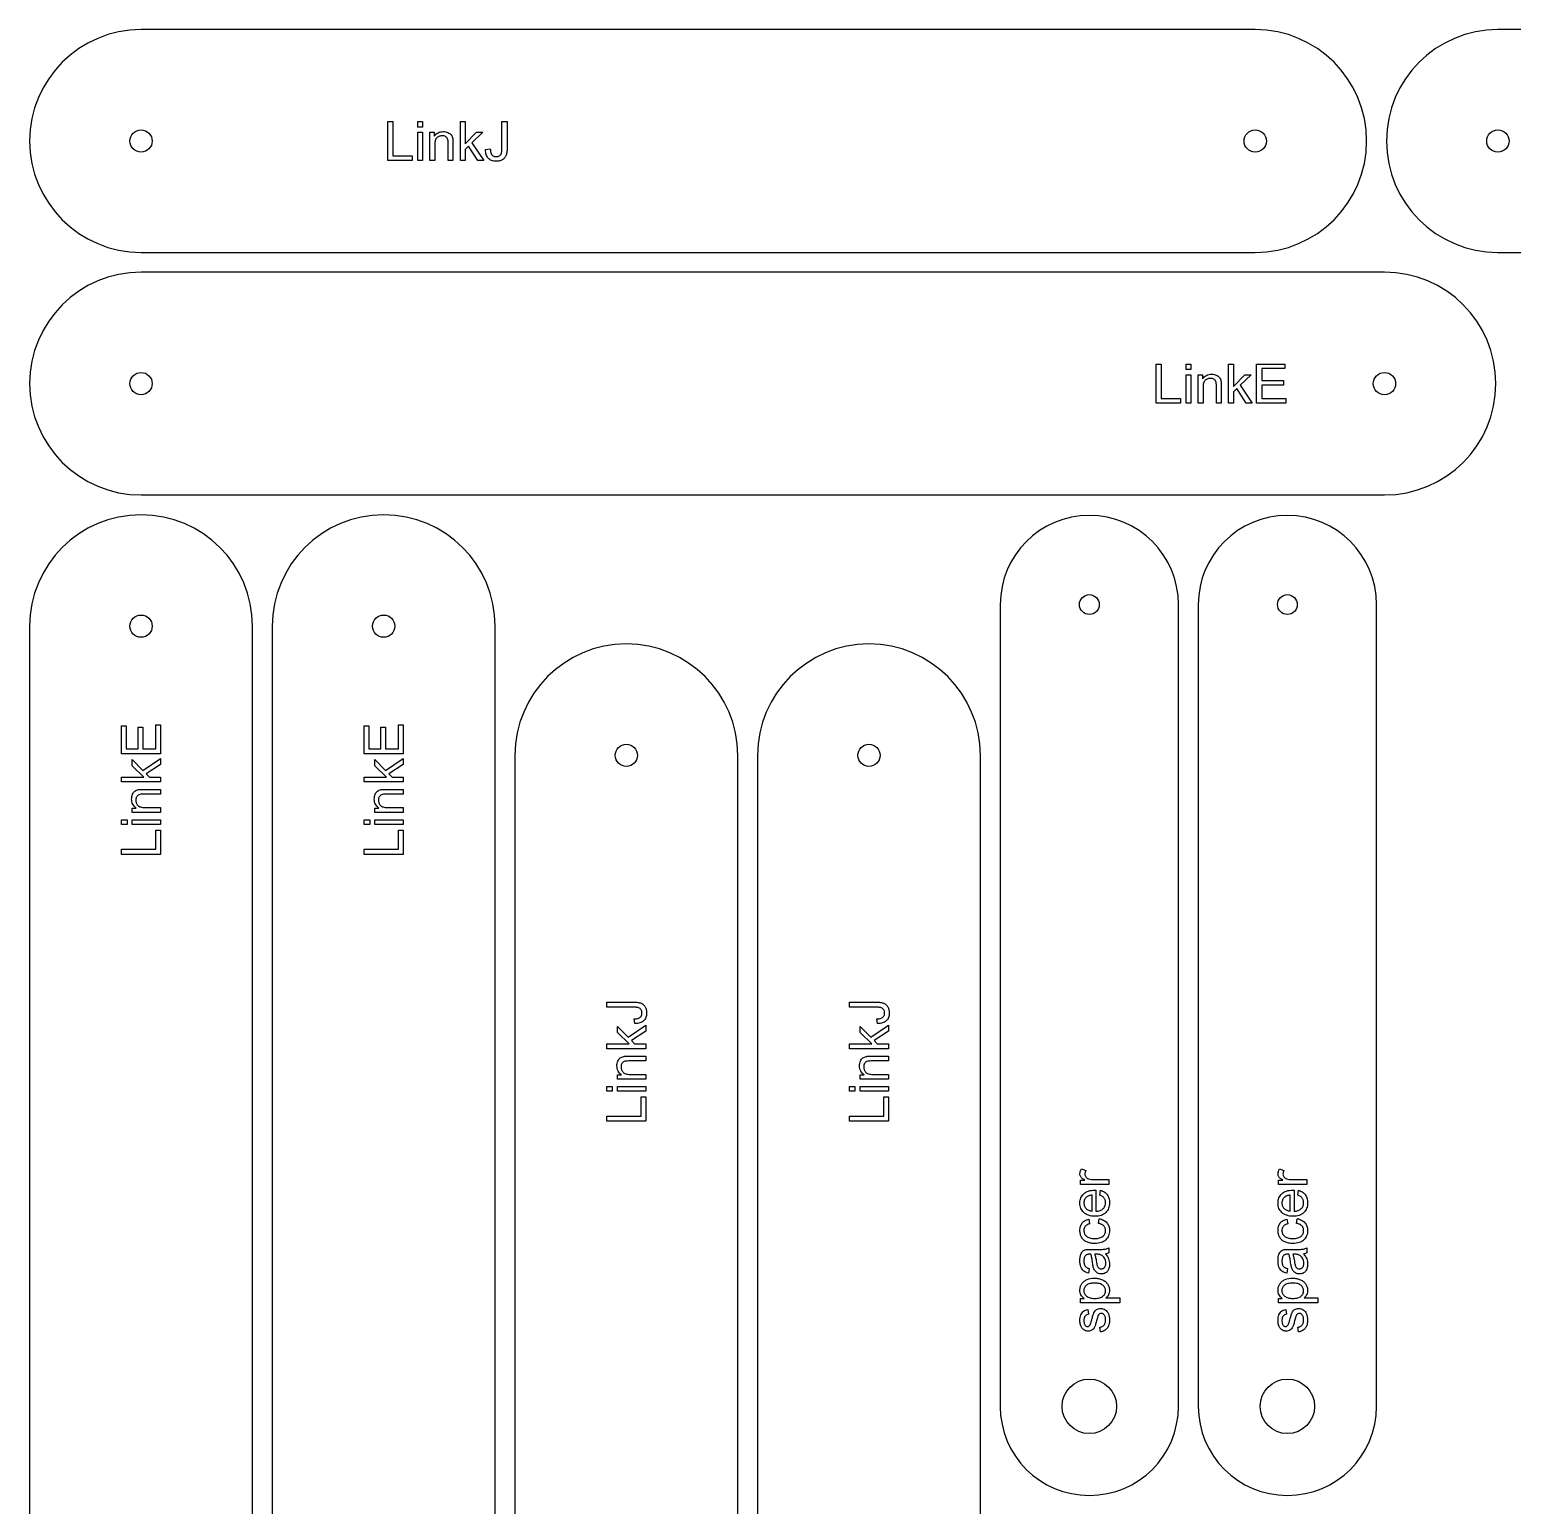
# Model space of a CAD drawing. Header units: millimetres. Extents: x 19 to 1167, y 19 to 1174.
# Drawn here: x 19 to 618, y 578 to 1174 of the extents above; entities that cross this region are included whole.
import ezdxf

# ---------------------------------------------------------------- set-up
doc = ezdxf.new("R2010")
doc.units = ezdxf.units.MM
doc.layers.add('cut', color=5, linetype='Continuous', true_color=0x0000ff)
doc.layers.add('line engraving', color=1, linetype='Continuous', true_color=0xff0000)

msp = doc.modelspace()

# ---------------------------------------------------------------- linework, layer by layer
at = {"layer": 'cut', "color": 5, "true_color": 0x0000ff}
for points in [[(64, 1084.08), (514, 1084.08, 1), (514, 1174.08), (64, 1174.08, 1)], [(612, 1084.08), (1062, 1084.08, 1), (1062, 1174.08), (612, 1174.08, 1)], [(566.2, 1076.08), (64, 1076.08, 1), (64, 986.08), (566.2, 986.08, 1)], [(19, 933.08), (19, 430.88, 1), (109, 430.88), (109, 933.08, 1)], [(117, 933.08), (117, 430.88, 1), (207, 430.88), (207, 933.08, 1)], [(411, 617.88, 1), (483, 617.88), (483, 941.84, 0.999274), (411, 941.84)], [(491, 617.88, 1), (563, 617.88), (563, 941.84, 0.999274), (491, 941.84)], [(215, 880.88), (215, 430.88, 1), (305, 430.88), (305, 880.88, 1)], [(313, 880.88), (313, 430.88, 1), (403, 430.88), (403, 880.88, 1)]]:
    msp.add_lwpolyline(points, format="xyb", close=True, dxfattribs=at)
for centre, radius in [((64, 1129.08), 4.5), ((514, 1129.08), 4.5), ((612, 1129.08), 4.5), ((64, 1031.08), 4.5), ((566.2, 1031.08), 4.5), ((447, 941.81), 4), ((527, 941.81), 4), ((64, 933.08), 4.5), ((162, 933.08), 4.5), ((260, 880.88), 4.5), ((358, 880.88), 4.5), ((447, 617.88), 11), ((527, 617.88), 11)]:
    msp.add_circle(centre, radius, dxfattribs=at)
at = {"layer": 'line engraving', "color": 1, "true_color": 0xff0000}
for points in [[(163.66, 1121.18), (163.66, 1136.97), (165.75, 1136.97), (165.75, 1123.04), (173.53, 1123.04), (173.53, 1121.18), (163.66, 1121.18)], [(175.78, 1134.74), (175.78, 1136.97), (177.72, 1136.97), (177.72, 1134.74), (175.78, 1134.74)], [(175.78, 1121.18), (175.78, 1132.62), (177.72, 1132.62), (177.72, 1121.18), (175.78, 1121.18)], [(180.67, 1121.18), (180.67, 1132.62), (182.42, 1132.62), (182.42, 1130.99), (182.75, 1131.44), (183.12, 1131.82), (183.52, 1132.14), (183.96, 1132.41), (184.43, 1132.61), (184.94, 1132.76), (185.48, 1132.85), (186.06, 1132.88), (186.57, 1132.86), (187.05, 1132.79), (187.52, 1132.67), (187.96, 1132.51), (188.37, 1132.31), (188.72, 1132.08), (189.02, 1131.82), (189.26, 1131.53), (189.46, 1131.22), (189.62, 1130.87), (189.76, 1130.5), (189.86, 1130.1), (189.89, 1129.95), (189.91, 1129.78), (189.93, 1129.58), (189.94, 1129.36), (189.95, 1129.11), (189.96, 1128.84), (189.97, 1128.54), (189.97, 1128.21), (189.97, 1121.18), (188.03, 1121.18), (188.03, 1128.14), (188.02, 1128.69), (187.97, 1129.17), (187.9, 1129.58), (187.8, 1129.91), (187.67, 1130.19), (187.49, 1130.44), (187.27, 1130.66), (187, 1130.85), (186.7, 1131), (186.37, 1131.11), (186.02, 1131.18), (185.65, 1131.2), (185.34, 1131.19), (185.05, 1131.15), (184.77, 1131.09), (184.49, 1131), (184.23, 1130.89), (183.98, 1130.76), (183.74, 1130.6), (183.51, 1130.41), (183.3, 1130.19), (183.12, 1129.93), (182.96, 1129.62), (182.84, 1129.27), (182.74, 1128.88), (182.67, 1128.44), (182.62, 1127.95), (182.61, 1127.43), (182.61, 1121.18), (180.67, 1121.18)], [(192.95, 1121.18), (192.95, 1136.97), (194.89, 1136.97), (194.89, 1127.97), (199.48, 1132.62), (202, 1132.62), (197.62, 1128.38), (202.44, 1121.18), (200.04, 1121.18), (196.26, 1127.03), (194.89, 1125.71), (194.89, 1121.18), (192.95, 1121.18)], [(203.16, 1125.66), (205.04, 1125.92), (205.07, 1125.48), (205.12, 1125.09), (205.18, 1124.72), (205.25, 1124.39), (205.35, 1124.1), (205.45, 1123.85), (205.58, 1123.63), (205.72, 1123.44), (205.88, 1123.28), (206.05, 1123.15), (206.24, 1123.03), (206.44, 1122.94), (206.66, 1122.87), (206.89, 1122.81), (207.13, 1122.78), (207.39, 1122.77), (207.77, 1122.79), (208.13, 1122.86), (208.45, 1122.98), (208.75, 1123.13), (209.01, 1123.33), (209.23, 1123.56), (209.41, 1123.82), (209.54, 1124.11), (209.59, 1124.28), (209.63, 1124.47), (209.67, 1124.68), (209.7, 1124.92), (209.72, 1125.18), (209.74, 1125.46), (209.75, 1125.76), (209.75, 1126.09), (209.75, 1136.97), (211.84, 1136.97), (211.84, 1126.21), (211.84, 1125.73), (211.81, 1125.27), (211.78, 1124.85), (211.72, 1124.45), (211.66, 1124.08), (211.57, 1123.74), (211.48, 1123.42), (211.36, 1123.14), (211.24, 1122.87), (211.09, 1122.63), (210.93, 1122.4), (210.74, 1122.18), (210.55, 1121.98), (210.33, 1121.8), (210.1, 1121.63), (209.85, 1121.48), (209.58, 1121.35), (209.3, 1121.23), (209.01, 1121.13), (208.72, 1121.05), (208.4, 1120.99), (208.08, 1120.94), (207.75, 1120.92), (207.4, 1120.91), (206.9, 1120.93), (206.43, 1120.98), (205.98, 1121.08), (205.57, 1121.21), (205.19, 1121.38), (204.83, 1121.58), (204.51, 1121.82), (204.22, 1122.1), (203.96, 1122.42), (203.74, 1122.78), (203.55, 1123.17), (203.4, 1123.59), (203.29, 1124.05), (203.21, 1124.55), (203.17, 1125.09), (203.16, 1125.66)], [(473.96, 1023.18), (473.96, 1038.97), (476.05, 1038.97), (476.05, 1025.04), (483.83, 1025.04), (483.83, 1023.18), (473.96, 1023.18)], [(486.08, 1036.74), (486.08, 1038.97), (488.02, 1038.97), (488.02, 1036.74), (486.08, 1036.74)], [(503.26, 1023.18), (503.26, 1038.97), (505.2, 1038.97), (505.2, 1029.97), (509.79, 1034.62), (512.3, 1034.62), (507.93, 1030.38), (512.74, 1023.18), (510.35, 1023.18), (506.57, 1029.03), (505.2, 1027.71), (505.2, 1023.18), (503.26, 1023.18)], [(514.57, 1023.18), (514.57, 1038.97), (526, 1038.97), (526, 1037.11), (516.67, 1037.11), (516.67, 1032.27), (525.4, 1032.27), (525.4, 1030.42), (516.67, 1030.42), (516.67, 1025.04), (526.36, 1025.04), (526.36, 1023.18), (514.57, 1023.18)], [(486.08, 1023.18), (486.08, 1034.62), (488.02, 1034.62), (488.02, 1023.18), (486.08, 1023.18)], [(490.98, 1023.18), (490.98, 1034.62), (492.72, 1034.62), (492.72, 1032.99), (493.05, 1033.44), (493.42, 1033.82), (493.83, 1034.14), (494.26, 1034.41), (494.74, 1034.61), (495.24, 1034.76), (495.79, 1034.85), (496.36, 1034.88), (496.87, 1034.86), (497.36, 1034.79), (497.82, 1034.67), (498.27, 1034.51), (498.67, 1034.31), (499.02, 1034.08), (499.32, 1033.82), (499.56, 1033.53), (499.76, 1033.22), (499.93, 1032.87), (500.07, 1032.5), (500.17, 1032.1), (500.19, 1031.95), (500.22, 1031.78), (500.23, 1031.58), (500.25, 1031.36), (500.26, 1031.11), (500.27, 1030.84), (500.27, 1030.54), (500.28, 1030.21), (500.28, 1023.18), (498.34, 1023.18), (498.34, 1030.14), (498.32, 1030.69), (498.28, 1031.17), (498.21, 1031.58), (498.11, 1031.91), (497.97, 1032.19), (497.8, 1032.44), (497.57, 1032.66), (497.31, 1032.85), (497.01, 1033), (496.68, 1033.11), (496.33, 1033.18), (495.95, 1033.2), (495.65, 1033.19), (495.36, 1033.15), (495.07, 1033.09), (494.8, 1033), (494.54, 1032.89), (494.29, 1032.76), (494.05, 1032.6), (493.82, 1032.41), (493.6, 1032.19), (493.42, 1031.93), (493.27, 1031.62), (493.14, 1031.27), (493.04, 1030.88), (492.97, 1030.44), (492.93, 1029.95), (492.92, 1029.43), (492.92, 1023.18), (490.98, 1023.18)], [(71.9, 881.45), (56.1, 881.45), (56.1, 892.87), (57.97, 892.87), (57.97, 883.54), (62.8, 883.54), (62.8, 892.28), (64.66, 892.28), (64.66, 883.54), (70.03, 883.54), (70.03, 893.24), (71.9, 893.24), (71.9, 881.45)], [(169.9, 881.45), (154.1, 881.45), (154.1, 892.87), (155.97, 892.87), (155.97, 883.54), (160.8, 883.54), (160.8, 892.28), (162.66, 892.28), (162.66, 883.54), (168.03, 883.54), (168.03, 893.24), (169.9, 893.24), (169.9, 881.45)], [(71.9, 870.14), (56.1, 870.14), (56.1, 872.08), (65.11, 872.08), (60.45, 876.67), (60.45, 879.18), (64.7, 874.8), (71.9, 879.62), (71.9, 877.23), (66.05, 873.44), (67.36, 872.08), (71.9, 872.08), (71.9, 870.14)], [(169.9, 870.14), (154.1, 870.14), (154.1, 872.08), (163.11, 872.08), (158.45, 876.67), (158.45, 879.18), (162.7, 874.8), (169.9, 879.62), (169.9, 877.23), (164.05, 873.44), (165.36, 872.08), (169.9, 872.08), (169.9, 870.14)], [(71.9, 857.85), (60.45, 857.85), (60.45, 859.6), (62.08, 859.6), (61.64, 859.93), (61.26, 860.3), (60.93, 860.7), (60.67, 861.14), (60.46, 861.61), (60.31, 862.12), (60.23, 862.66), (60.2, 863.24), (60.22, 863.75), (60.29, 864.23), (60.41, 864.7), (60.57, 865.14), (60.77, 865.55), (61, 865.9), (61.26, 866.2), (61.54, 866.44), (61.86, 866.64), (62.2, 866.81), (62.58, 866.94), (62.98, 867.04), (63.12, 867.07), (63.3, 867.09), (63.49, 867.11), (63.72, 867.12), (63.97, 867.14), (64.24, 867.14), (64.54, 867.15), (64.86, 867.15), (71.9, 867.15), (71.9, 865.21), (64.94, 865.21), (64.38, 865.2), (63.9, 865.16), (63.5, 865.08), (63.16, 864.99), (62.89, 864.85), (62.64, 864.67), (62.42, 864.45), (62.23, 864.18), (62.07, 863.88), (61.96, 863.56), (61.9, 863.21), (61.88, 862.83), (61.89, 862.53), (61.93, 862.23), (61.99, 861.95), (62.07, 861.68), (62.18, 861.41), (62.32, 861.16), (62.48, 860.92), (62.66, 860.69), (62.88, 860.48), (63.15, 860.3), (63.45, 860.14), (63.8, 860.02), (64.2, 859.92), (64.64, 859.85), (65.12, 859.81), (65.65, 859.79), (71.9, 859.79), (71.9, 857.85)], [(169.9, 857.85), (158.45, 857.85), (158.45, 859.6), (160.08, 859.6), (159.64, 859.93), (159.26, 860.3), (158.93, 860.7), (158.67, 861.14), (158.46, 861.61), (158.31, 862.12), (158.23, 862.66), (158.2, 863.24), (158.22, 863.75), (158.29, 864.23), (158.41, 864.7), (158.57, 865.14), (158.77, 865.55), (159, 865.9), (159.26, 866.2), (159.54, 866.44), (159.86, 866.64), (160.2, 866.81), (160.58, 866.94), (160.98, 867.04), (161.12, 867.07), (161.3, 867.09), (161.49, 867.11), (161.72, 867.12), (161.97, 867.14), (162.24, 867.14), (162.54, 867.15), (162.86, 867.15), (169.9, 867.15), (169.9, 865.21), (162.94, 865.21), (162.38, 865.2), (161.9, 865.16), (161.5, 865.08), (161.16, 864.99), (160.89, 864.85), (160.64, 864.67), (160.42, 864.45), (160.23, 864.18), (160.07, 863.88), (159.96, 863.56), (159.9, 863.21), (159.88, 862.83), (159.89, 862.53), (159.93, 862.23), (159.99, 861.95), (160.07, 861.68), (160.18, 861.41), (160.32, 861.16), (160.48, 860.92), (160.66, 860.69), (160.88, 860.48), (161.15, 860.3), (161.45, 860.14), (161.8, 860.02), (162.2, 859.92), (162.64, 859.85), (163.12, 859.81), (163.65, 859.79), (169.9, 859.79), (169.9, 857.85)], [(58.33, 852.96), (56.1, 852.96), (56.1, 854.9), (58.33, 854.9), (58.33, 852.96)], [(71.9, 840.84), (56.1, 840.84), (56.1, 842.93), (70.03, 842.93), (70.03, 850.71), (71.9, 850.71), (71.9, 840.84)], [(71.9, 852.96), (60.45, 852.96), (60.45, 854.9), (71.9, 854.9), (71.9, 852.96)], [(156.33, 852.96), (154.1, 852.96), (154.1, 854.9), (156.33, 854.9), (156.33, 852.96)], [(169.9, 840.84), (154.1, 840.84), (154.1, 842.93), (168.03, 842.93), (168.03, 850.71), (169.9, 850.71), (169.9, 840.84)], [(169.9, 852.96), (158.45, 852.96), (158.45, 854.9), (169.9, 854.9), (169.9, 852.96)], [(263.42, 772.53), (263.16, 774.42), (263.59, 774.45), (263.99, 774.49), (264.35, 774.55), (264.68, 774.63), (264.97, 774.72), (265.23, 774.83), (265.45, 774.96), (265.64, 775.1), (265.79, 775.26), (265.93, 775.43), (266.04, 775.62), (266.14, 775.82), (266.21, 776.03), (266.26, 776.27), (266.29, 776.51), (266.3, 776.77), (266.28, 777.15), (266.21, 777.5), (266.1, 777.83), (265.94, 778.13), (265.75, 778.39), (265.52, 778.61), (265.26, 778.78), (264.96, 778.91), (264.8, 778.96), (264.61, 779.01), (264.39, 779.05), (264.16, 779.08), (263.9, 779.1), (263.62, 779.12), (263.31, 779.13), (262.98, 779.13), (252.1, 779.13), (252.1, 781.22), (262.87, 781.22), (263.35, 781.21), (263.8, 781.19), (264.23, 781.15), (264.63, 781.1), (265, 781.03), (265.34, 780.95), (265.65, 780.85), (265.94, 780.74), (266.2, 780.61), (266.45, 780.47), (266.68, 780.3), (266.9, 780.12), (267.1, 779.92), (267.28, 779.71), (267.45, 779.47), (267.6, 779.22), (267.73, 778.96), (267.85, 778.68), (267.94, 778.39), (268.03, 778.09), (268.09, 777.78), (268.13, 777.46), (268.16, 777.13), (268.17, 776.78), (268.15, 776.28), (268.09, 775.8), (268, 775.36), (267.87, 774.94), (267.7, 774.56), (267.5, 774.21), (267.25, 773.89), (266.97, 773.6), (266.65, 773.34), (266.3, 773.12), (265.91, 772.93), (265.48, 772.78), (265.02, 772.66), (264.52, 772.59), (263.99, 772.54), (263.42, 772.53)], [(361.42, 772.53), (361.16, 774.42), (361.59, 774.45), (361.99, 774.49), (362.35, 774.55), (362.68, 774.63), (362.97, 774.72), (363.23, 774.83), (363.45, 774.96), (363.64, 775.1), (363.79, 775.26), (363.93, 775.43), (364.04, 775.62), (364.14, 775.82), (364.21, 776.03), (364.26, 776.27), (364.29, 776.51), (364.3, 776.77), (364.28, 777.15), (364.21, 777.5), (364.1, 777.83), (363.94, 778.13), (363.75, 778.39), (363.52, 778.61), (363.26, 778.78), (362.96, 778.91), (362.8, 778.96), (362.61, 779.01), (362.39, 779.05), (362.16, 779.08), (361.9, 779.1), (361.62, 779.12), (361.31, 779.13), (360.98, 779.13), (350.1, 779.13), (350.1, 781.22), (360.87, 781.22), (361.35, 781.21), (361.8, 781.19), (362.23, 781.15), (362.63, 781.1), (363, 781.03), (363.34, 780.95), (363.65, 780.85), (363.94, 780.74), (364.2, 780.61), (364.45, 780.47), (364.68, 780.3), (364.9, 780.12), (365.1, 779.92), (365.28, 779.71), (365.45, 779.47), (365.6, 779.22), (365.73, 778.96), (365.85, 778.68), (365.94, 778.39), (366.03, 778.09), (366.09, 777.78), (366.13, 777.46), (366.16, 777.13), (366.17, 776.78), (366.15, 776.28), (366.09, 775.8), (366, 775.36), (365.87, 774.94), (365.7, 774.56), (365.5, 774.21), (365.25, 773.89), (364.97, 773.6), (364.65, 773.34), (364.3, 773.12), (363.91, 772.93), (363.48, 772.78), (363.02, 772.66), (362.52, 772.59), (361.99, 772.54), (361.42, 772.53)], [(267.9, 762.33), (252.1, 762.33), (252.1, 764.27), (261.11, 764.27), (256.45, 768.86), (256.45, 771.37), (260.7, 767), (267.9, 771.81), (267.9, 769.42), (262.05, 765.64), (263.36, 764.27), (267.9, 764.27), (267.9, 762.33)], [(365.9, 762.33), (350.1, 762.33), (350.1, 764.27), (359.11, 764.27), (354.45, 768.86), (354.45, 771.37), (358.7, 767), (365.9, 771.81), (365.9, 769.42), (360.05, 765.64), (361.36, 764.27), (365.9, 764.27), (365.9, 762.33)], [(267.9, 750.05), (256.45, 750.05), (256.45, 751.79), (258.08, 751.79), (257.64, 752.12), (257.26, 752.49), (256.93, 752.9), (256.67, 753.33), (256.46, 753.81), (256.31, 754.31), (256.23, 754.86), (256.2, 755.43), (256.22, 755.94), (256.29, 756.43), (256.41, 756.89), (256.57, 757.34), (256.77, 757.74), (257, 758.09), (257.26, 758.39), (257.54, 758.63), (257.86, 758.83), (258.2, 759), (258.58, 759.14), (258.98, 759.24), (259.12, 759.26), (259.3, 759.29), (259.49, 759.3), (259.72, 759.32), (259.97, 759.33), (260.24, 759.34), (260.54, 759.34), (260.86, 759.35), (267.9, 759.35), (267.9, 757.41), (260.94, 757.41), (260.38, 757.39), (259.9, 757.35), (259.5, 757.28), (259.16, 757.18), (258.89, 757.04), (258.64, 756.87), (258.42, 756.64), (258.23, 756.38), (258.07, 756.08), (257.96, 755.75), (257.9, 755.4), (257.88, 755.02), (257.89, 754.72), (257.93, 754.43), (257.99, 754.14), (258.07, 753.87), (258.18, 753.61), (258.32, 753.36), (258.48, 753.12), (258.66, 752.89), (258.88, 752.68), (259.15, 752.49), (259.45, 752.34), (259.8, 752.21), (260.2, 752.11), (260.64, 752.04), (261.12, 752), (261.65, 751.99), (267.9, 751.99), (267.9, 750.05)], [(365.9, 750.05), (354.45, 750.05), (354.45, 751.79), (356.08, 751.79), (355.64, 752.12), (355.26, 752.49), (354.93, 752.9), (354.67, 753.33), (354.46, 753.81), (354.31, 754.31), (354.23, 754.86), (354.2, 755.43), (354.22, 755.94), (354.29, 756.43), (354.41, 756.89), (354.57, 757.34), (354.77, 757.74), (355, 758.09), (355.26, 758.39), (355.54, 758.63), (355.86, 758.83), (356.2, 759), (356.58, 759.14), (356.98, 759.24), (357.12, 759.26), (357.3, 759.29), (357.49, 759.3), (357.72, 759.32), (357.97, 759.33), (358.24, 759.34), (358.54, 759.34), (358.86, 759.35), (365.9, 759.35), (365.9, 757.41), (358.94, 757.41), (358.38, 757.39), (357.9, 757.35), (357.5, 757.28), (357.16, 757.18), (356.89, 757.04), (356.64, 756.87), (356.42, 756.64), (356.23, 756.38), (356.07, 756.08), (355.96, 755.75), (355.9, 755.4), (355.88, 755.02), (355.89, 754.72), (355.93, 754.43), (355.99, 754.14), (356.07, 753.87), (356.18, 753.61), (356.32, 753.36), (356.48, 753.12), (356.66, 752.89), (356.88, 752.68), (357.15, 752.49), (357.45, 752.34), (357.8, 752.21), (358.2, 752.11), (358.64, 752.04), (359.12, 752), (359.65, 751.99), (365.9, 751.99), (365.9, 750.05)], [(254.33, 745.15), (252.1, 745.15), (252.1, 747.09), (254.33, 747.09), (254.33, 745.15)], [(267.9, 733.03), (252.1, 733.03), (252.1, 735.12), (266.03, 735.12), (266.03, 742.9), (267.9, 742.9), (267.9, 733.03)], [(267.9, 745.15), (256.45, 745.15), (256.45, 747.09), (267.9, 747.09), (267.9, 745.15)], [(352.33, 745.15), (350.1, 745.15), (350.1, 747.09), (352.33, 747.09), (352.33, 745.15)], [(365.9, 733.03), (350.1, 733.03), (350.1, 735.12), (364.03, 735.12), (364.03, 742.9), (365.9, 742.9), (365.9, 733.03)], [(365.9, 745.15), (354.45, 745.15), (354.45, 747.09), (365.9, 747.09), (365.9, 745.15)], [(454.9, 707.57), (443.45, 707.57), (443.45, 709.32), (445.19, 709.32), (444.9, 709.48), (444.63, 709.65), (444.39, 709.81), (444.18, 709.96), (443.99, 710.11), (443.83, 710.26), (443.69, 710.41), (443.58, 710.55), (443.41, 710.84), (443.29, 711.15), (443.22, 711.46), (443.2, 711.8), (443.24, 712.29), (443.35, 712.79), (443.55, 713.29), (443.82, 713.79), (445.62, 713.12), (445.44, 712.77), (445.31, 712.41), (445.23, 712.06), (445.2, 711.7), (445.22, 711.39), (445.3, 711.1), (445.42, 710.82), (445.58, 710.56), (445.79, 710.32), (446.04, 710.12), (446.32, 709.96), (446.64, 709.84), (447.17, 709.69), (447.73, 709.59), (448.31, 709.53), (448.91, 709.51), (454.9, 709.51), (454.9, 707.57)], [(534.9, 707.57), (523.45, 707.57), (523.45, 709.32), (525.19, 709.32), (524.9, 709.48), (524.63, 709.65), (524.39, 709.81), (524.18, 709.96), (523.99, 710.11), (523.83, 710.26), (523.69, 710.41), (523.58, 710.55), (523.41, 710.84), (523.29, 711.15), (523.22, 711.46), (523.2, 711.8), (523.24, 712.29), (523.35, 712.79), (523.55, 713.29), (523.82, 713.79), (525.62, 713.12), (525.44, 712.77), (525.31, 712.41), (525.23, 712.06), (525.2, 711.7), (525.22, 711.39), (525.3, 711.1), (525.42, 710.82), (525.58, 710.56), (525.79, 710.32), (526.04, 710.12), (526.32, 709.96), (526.64, 709.84), (527.17, 709.69), (527.73, 709.59), (528.31, 709.53), (528.91, 709.51), (534.9, 709.51), (534.9, 707.57)], [(451.21, 703.15), (451.46, 705.16), (451.89, 705.03), (452.29, 704.87), (452.67, 704.69), (453.02, 704.48), (453.35, 704.25), (453.65, 703.99), (453.93, 703.71), (454.19, 703.4), (454.41, 703.07), (454.61, 702.72), (454.78, 702.34), (454.91, 701.94), (455.02, 701.52), (455.1, 701.08), (455.14, 700.61), (455.16, 700.13), (455.13, 699.52), (455.06, 698.94), (454.94, 698.39), (454.77, 697.88), (454.55, 697.39), (454.29, 696.95), (453.97, 696.53), (453.61, 696.15), (453.2, 695.8), (452.76, 695.5), (452.28, 695.25), (451.75, 695.04), (451.19, 694.88), (450.59, 694.77), (449.95, 694.7), (449.27, 694.67), (448.57, 694.7), (447.91, 694.77), (447.29, 694.88), (446.71, 695.05), (446.17, 695.26), (445.67, 695.51), (445.21, 695.81), (444.79, 696.16), (444.42, 696.55), (444.09, 696.96), (443.82, 697.4), (443.59, 697.87), (443.42, 698.37), (443.3, 698.89), (443.22, 699.44), (443.2, 700.02), (443.22, 700.58), (443.29, 701.11), (443.42, 701.62), (443.59, 702.1), (443.81, 702.56), (444.08, 702.99), (444.39, 703.39), (444.76, 703.77), (445.17, 704.11), (445.62, 704.41), (446.11, 704.66), (446.64, 704.86), (447.21, 705.02), (447.82, 705.13), (448.47, 705.2), (449.16, 705.22), (449.25, 705.22), (449.37, 705.22), (449.51, 705.22), (449.67, 705.21), (449.67, 696.68), (450.13, 696.72), (450.56, 696.79), (450.96, 696.88), (451.34, 697), (451.68, 697.15), (452, 697.32), (452.3, 697.52), (452.56, 697.75), (452.8, 697.99), (453, 698.25), (453.17, 698.53), (453.31, 698.82), (453.42, 699.13), (453.5, 699.45), (453.55, 699.79), (453.56, 700.14), (453.55, 700.4), (453.53, 700.65), (453.48, 700.89), (453.42, 701.13), (453.34, 701.35), (453.25, 701.56), (453.13, 701.77), (453, 701.96), (452.85, 702.14), (452.68, 702.32), (452.49, 702.48), (452.27, 702.63), (452.04, 702.78), (451.79, 702.91), (451.51, 703.04), (451.21, 703.15)], [(448.08, 696.79), (448.08, 703.18), (447.73, 703.14), (447.4, 703.08), (447.1, 703.01), (446.81, 702.93), (446.55, 702.83), (446.32, 702.72), (446.1, 702.59), (445.91, 702.44), (445.65, 702.2), (445.42, 701.95), (445.23, 701.67), (445.07, 701.38), (444.95, 701.07), (444.86, 700.74), (444.81, 700.4), (444.79, 700.04), (444.8, 699.71), (444.85, 699.4), (444.92, 699.1), (445.01, 698.81), (445.14, 698.54), (445.29, 698.28), (445.48, 698.03), (445.69, 697.79), (445.92, 697.58), (446.17, 697.39), (446.44, 697.23), (446.73, 697.09), (447.04, 696.97), (447.37, 696.89), (447.71, 696.82), (448.08, 696.79)], [(531.21, 703.15), (531.46, 705.16), (531.89, 705.03), (532.29, 704.87), (532.67, 704.69), (533.02, 704.48), (533.35, 704.25), (533.65, 703.99), (533.93, 703.71), (534.19, 703.4), (534.41, 703.07), (534.61, 702.72), (534.78, 702.34), (534.91, 701.94), (535.02, 701.52), (535.1, 701.08), (535.14, 700.61), (535.16, 700.13), (535.13, 699.52), (535.06, 698.94), (534.94, 698.39), (534.77, 697.88), (534.55, 697.39), (534.29, 696.95), (533.97, 696.53), (533.61, 696.15), (533.2, 695.8), (532.76, 695.5), (532.28, 695.25), (531.75, 695.04), (531.19, 694.88), (530.59, 694.77), (529.95, 694.7), (529.27, 694.67), (528.57, 694.7), (527.91, 694.77), (527.29, 694.88), (526.71, 695.05), (526.17, 695.26), (525.67, 695.51), (525.21, 695.81), (524.79, 696.16), (524.42, 696.55), (524.09, 696.96), (523.82, 697.4), (523.59, 697.87), (523.42, 698.37), (523.3, 698.89), (523.22, 699.44), (523.2, 700.02), (523.22, 700.58), (523.29, 701.11), (523.42, 701.62), (523.59, 702.1), (523.81, 702.56), (524.08, 702.99), (524.39, 703.39), (524.76, 703.77), (525.17, 704.11), (525.62, 704.41), (526.11, 704.66), (526.64, 704.86), (527.21, 705.02), (527.82, 705.13), (528.47, 705.2), (529.16, 705.22), (529.25, 705.22), (529.37, 705.22), (529.51, 705.22), (529.67, 705.21), (529.67, 696.68), (530.13, 696.72), (530.56, 696.79), (530.96, 696.88), (531.34, 697), (531.68, 697.15), (532, 697.32), (532.3, 697.52), (532.56, 697.75), (532.8, 697.99), (533, 698.25), (533.17, 698.53), (533.31, 698.82), (533.42, 699.13), (533.5, 699.45), (533.55, 699.79), (533.56, 700.14), (533.55, 700.4), (533.53, 700.65), (533.48, 700.89), (533.42, 701.13), (533.34, 701.35), (533.25, 701.56), (533.13, 701.77), (533, 701.96), (532.85, 702.14), (532.68, 702.32), (532.49, 702.48), (532.27, 702.63), (532.04, 702.78), (531.79, 702.91), (531.51, 703.04), (531.21, 703.15)], [(528.08, 696.79), (528.08, 703.18), (527.73, 703.14), (527.4, 703.08), (527.1, 703.01), (526.81, 702.93), (526.55, 702.83), (526.32, 702.72), (526.1, 702.59), (525.91, 702.44), (525.65, 702.2), (525.42, 701.95), (525.23, 701.67), (525.07, 701.38), (524.95, 701.07), (524.86, 700.74), (524.81, 700.4), (524.79, 700.04), (524.8, 699.71), (524.85, 699.4), (524.92, 699.1), (525.01, 698.81), (525.14, 698.54), (525.29, 698.28), (525.48, 698.03), (525.69, 697.79), (525.92, 697.58), (526.17, 697.39), (526.44, 697.23), (526.73, 697.09), (527.04, 696.97), (527.37, 696.89), (527.71, 696.82), (528.08, 696.79)], [(450.71, 691.75), (450.95, 693.66), (451.43, 693.57), (451.89, 693.44), (452.31, 693.29), (452.71, 693.11), (453.08, 692.89), (453.43, 692.64), (453.75, 692.37), (454.04, 692.06), (454.3, 691.73), (454.53, 691.38), (454.72, 691.01), (454.88, 690.63), (455, 690.22), (455.09, 689.8), (455.14, 689.36), (455.16, 688.9), (455.13, 688.33), (455.06, 687.78), (454.94, 687.27), (454.77, 686.78), (454.56, 686.32), (454.29, 685.89), (453.98, 685.49), (453.62, 685.12), (453.22, 684.79), (452.77, 684.5), (452.28, 684.25), (451.75, 684.05), (451.18, 683.9), (450.57, 683.78), (449.92, 683.72), (449.22, 683.69), (448.76, 683.7), (448.32, 683.73), (447.89, 683.78), (447.48, 683.85), (447.08, 683.93), (446.7, 684.04), (446.33, 684.16), (445.98, 684.31), (445.64, 684.47), (445.32, 684.66), (445.03, 684.86), (444.76, 685.08), (444.51, 685.33), (444.28, 685.59), (444.08, 685.87), (443.89, 686.18), (443.73, 686.5), (443.59, 686.82), (443.47, 687.15), (443.37, 687.49), (443.29, 687.83), (443.24, 688.19), (443.21, 688.54), (443.2, 688.91), (443.21, 689.37), (443.26, 689.8), (443.33, 690.21), (443.43, 690.6), (443.56, 690.97), (443.73, 691.32), (443.92, 691.65), (444.14, 691.96), (444.39, 692.24), (444.66, 692.5), (444.96, 692.73), (445.28, 692.93), (445.63, 693.11), (446, 693.26), (446.4, 693.38), (446.82, 693.48), (447.11, 691.59), (446.83, 691.52), (446.57, 691.43), (446.32, 691.33), (446.1, 691.22), (445.89, 691.09), (445.7, 690.96), (445.53, 690.8), (445.37, 690.64), (445.24, 690.46), (445.12, 690.28), (445.02, 690.09), (444.94, 689.88), (444.87, 689.67), (444.83, 689.45), (444.8, 689.22), (444.79, 688.99), (444.81, 688.63), (444.86, 688.29), (444.94, 687.96), (445.05, 687.66), (445.2, 687.37), (445.38, 687.1), (445.6, 686.84), (445.84, 686.6), (446.12, 686.39), (446.44, 686.2), (446.8, 686.05), (447.2, 685.92), (447.63, 685.82), (448.11, 685.74), (448.62, 685.7), (449.17, 685.69), (449.72, 685.7), (450.24, 685.74), (450.72, 685.81), (451.16, 685.91), (451.56, 686.03), (451.92, 686.18), (452.24, 686.36), (452.52, 686.57), (452.76, 686.8), (452.97, 687.05), (453.15, 687.31), (453.3, 687.59), (453.42, 687.89), (453.5, 688.2), (453.55, 688.53), (453.56, 688.88), (453.55, 689.16), (453.52, 689.42), (453.46, 689.68), (453.39, 689.93), (453.29, 690.16), (453.17, 690.38), (453.03, 690.59), (452.86, 690.78), (452.67, 690.97), (452.46, 691.13), (452.23, 691.28), (451.97, 691.41), (451.69, 691.52), (451.39, 691.62), (451.06, 691.69), (450.71, 691.75)], [(530.71, 691.75), (530.95, 693.66), (531.43, 693.57), (531.89, 693.44), (532.31, 693.29), (532.71, 693.11), (533.08, 692.89), (533.43, 692.64), (533.75, 692.37), (534.04, 692.06), (534.3, 691.73), (534.53, 691.38), (534.72, 691.01), (534.88, 690.63), (535, 690.22), (535.09, 689.8), (535.14, 689.36), (535.16, 688.9), (535.13, 688.33), (535.06, 687.78), (534.94, 687.27), (534.77, 686.78), (534.56, 686.32), (534.29, 685.89), (533.98, 685.49), (533.62, 685.12), (533.22, 684.79), (532.77, 684.5), (532.28, 684.25), (531.75, 684.05), (531.18, 683.9), (530.57, 683.78), (529.92, 683.72), (529.22, 683.69), (528.76, 683.7), (528.32, 683.73), (527.89, 683.78), (527.48, 683.85), (527.08, 683.93), (526.7, 684.04), (526.33, 684.16), (525.98, 684.31), (525.64, 684.47), (525.32, 684.66), (525.03, 684.86), (524.76, 685.08), (524.51, 685.33), (524.28, 685.59), (524.08, 685.87), (523.89, 686.18), (523.73, 686.5), (523.59, 686.82), (523.47, 687.15), (523.37, 687.49), (523.29, 687.83), (523.24, 688.19), (523.21, 688.54), (523.2, 688.91), (523.21, 689.37), (523.26, 689.8), (523.33, 690.21), (523.43, 690.6), (523.56, 690.97), (523.73, 691.32), (523.92, 691.65), (524.14, 691.96), (524.39, 692.24), (524.66, 692.5), (524.96, 692.73), (525.28, 692.93), (525.63, 693.11), (526, 693.26), (526.4, 693.38), (526.82, 693.48), (527.11, 691.59), (526.83, 691.52), (526.57, 691.43), (526.32, 691.33), (526.1, 691.22), (525.89, 691.09), (525.7, 690.96), (525.53, 690.8), (525.37, 690.64), (525.24, 690.46), (525.12, 690.28), (525.02, 690.09), (524.94, 689.88), (524.87, 689.67), (524.83, 689.45), (524.8, 689.22), (524.79, 688.99), (524.81, 688.63), (524.86, 688.29), (524.94, 687.96), (525.05, 687.66), (525.2, 687.37), (525.38, 687.1), (525.6, 686.84), (525.84, 686.6), (526.12, 686.39), (526.44, 686.2), (526.8, 686.05), (527.2, 685.92), (527.63, 685.82), (528.11, 685.74), (528.62, 685.7), (529.17, 685.69), (529.72, 685.7), (530.24, 685.74), (530.72, 685.81), (531.16, 685.91), (531.56, 686.03), (531.92, 686.18), (532.24, 686.36), (532.52, 686.57), (532.76, 686.8), (532.97, 687.05), (533.15, 687.31), (533.3, 687.59), (533.42, 687.89), (533.5, 688.2), (533.55, 688.53), (533.56, 688.88), (533.55, 689.16), (533.52, 689.42), (533.46, 689.68), (533.39, 689.93), (533.29, 690.16), (533.17, 690.38), (533.03, 690.59), (532.86, 690.78), (532.67, 690.97), (532.46, 691.13), (532.23, 691.28), (531.97, 691.41), (531.69, 691.52), (531.39, 691.62), (531.06, 691.69), (530.71, 691.75)], [(453.49, 679.48), (453.91, 678.95), (454.27, 678.42), (454.56, 677.91), (454.78, 677.41), (454.94, 676.9), (455.06, 676.37), (455.13, 675.83), (455.16, 675.27), (455.14, 674.81), (455.1, 674.38), (455.03, 673.98), (454.93, 673.6), (454.8, 673.25), (454.64, 672.93), (454.45, 672.64), (454.24, 672.37), (454, 672.13), (453.74, 671.93), (453.47, 671.75), (453.19, 671.61), (452.88, 671.5), (452.57, 671.42), (452.23, 671.37), (451.88, 671.36), (451.47, 671.38), (451.08, 671.45), (450.7, 671.57), (450.35, 671.74), (450.02, 671.94), (449.72, 672.18), (449.46, 672.45), (449.23, 672.74), (449.03, 673.06), (448.86, 673.4), (448.72, 673.76), (448.59, 674.14), (448.52, 674.46), (448.45, 674.85), (448.37, 675.32), (448.3, 675.86), (448.23, 676.43), (448.16, 676.96), (448.08, 677.45), (448, 677.9), (447.91, 678.31), (447.82, 678.69), (447.73, 679.02), (447.64, 679.32), (447.45, 679.32), (447.31, 679.33), (447.2, 679.33), (447.13, 679.33), (446.84, 679.32), (446.58, 679.3), (446.34, 679.25), (446.12, 679.19), (445.92, 679.12), (445.75, 679.02), (445.59, 678.91), (445.46, 678.78), (445.31, 678.58), (445.17, 678.36), (445.06, 678.12), (444.97, 677.86), (444.89, 677.57), (444.84, 677.26), (444.81, 676.93), (444.8, 676.57), (444.81, 676.24), (444.83, 675.93), (444.87, 675.65), (444.92, 675.38), (444.99, 675.14), (445.07, 674.92), (445.17, 674.73), (445.28, 674.55), (445.41, 674.39), (445.57, 674.25), (445.74, 674.11), (445.95, 673.98), (446.17, 673.87), (446.42, 673.76), (446.69, 673.67), (446.98, 673.59), (446.72, 671.69), (446.14, 671.84), (445.62, 672.03), (445.16, 672.27), (444.75, 672.54), (444.4, 672.87), (444.09, 673.27), (443.82, 673.73), (443.6, 674.25), (443.42, 674.84), (443.3, 675.46), (443.22, 676.14), (443.2, 676.85), (443.2, 677.21), (443.22, 677.55), (443.24, 677.87), (443.28, 678.18), (443.33, 678.47), (443.39, 678.74), (443.46, 679), (443.54, 679.23), (443.72, 679.66), (443.93, 680.03), (444.16, 680.33), (444.41, 680.58), (444.69, 680.78), (445, 680.95), (445.35, 681.08), (445.73, 681.18), (445.86, 681.21), (446.03, 681.23), (446.21, 681.24), (446.42, 681.26), (446.66, 681.27), (446.92, 681.27), (447.21, 681.28), (447.52, 681.28), (450.1, 681.28), (450.75, 681.28), (451.33, 681.29), (451.85, 681.3), (452.31, 681.31), (452.71, 681.33), (453.04, 681.35), (453.31, 681.38), (453.52, 681.4), (453.88, 681.48), (454.23, 681.59), (454.57, 681.73), (454.9, 681.89), (454.9, 679.87), (454.58, 679.73), (454.24, 679.62), (453.88, 679.54), (453.49, 679.48)], [(449.16, 679.32), (449.26, 679.04), (449.36, 678.73), (449.46, 678.38), (449.55, 678), (449.64, 677.59), (449.73, 677.14), (449.81, 676.66), (449.89, 676.15), (449.93, 675.86), (449.98, 675.6), (450.02, 675.35), (450.07, 675.13), (450.12, 674.93), (450.17, 674.75), (450.22, 674.59), (450.28, 674.46), (450.4, 674.23), (450.54, 674.02), (450.71, 673.84), (450.91, 673.69), (451.12, 673.58), (451.34, 673.49), (451.58, 673.44), (451.83, 673.43), (452.02, 673.43), (452.2, 673.46), (452.37, 673.51), (452.54, 673.57), (452.7, 673.65), (452.85, 673.76), (452.99, 673.87), (453.12, 674.01), (453.24, 674.17), (453.35, 674.34), (453.44, 674.53), (453.51, 674.74), (453.56, 674.96), (453.61, 675.2), (453.63, 675.46), (453.64, 675.73), (453.61, 676.28), (453.52, 676.79), (453.36, 677.27), (453.15, 677.72), (452.88, 678.13), (452.57, 678.48), (452.21, 678.77), (451.81, 679.01), (451.63, 679.08), (451.44, 679.14), (451.23, 679.2), (450.99, 679.24), (450.74, 679.28), (450.47, 679.3), (450.18, 679.31), (449.87, 679.32), (449.16, 679.32)], [(533.49, 679.48), (533.91, 678.95), (534.27, 678.42), (534.56, 677.91), (534.78, 677.41), (534.94, 676.9), (535.06, 676.37), (535.13, 675.83), (535.16, 675.27), (535.14, 674.81), (535.1, 674.38), (535.03, 673.98), (534.93, 673.6), (534.8, 673.25), (534.64, 672.93), (534.45, 672.64), (534.24, 672.37), (534, 672.13), (533.74, 671.93), (533.47, 671.75), (533.19, 671.61), (532.88, 671.5), (532.57, 671.42), (532.23, 671.37), (531.88, 671.36), (531.47, 671.38), (531.08, 671.45), (530.7, 671.57), (530.35, 671.74), (530.02, 671.94), (529.72, 672.18), (529.46, 672.45), (529.23, 672.74), (529.03, 673.06), (528.86, 673.4), (528.72, 673.76), (528.59, 674.14), (528.52, 674.46), (528.45, 674.85), (528.37, 675.32), (528.3, 675.86), (528.23, 676.43), (528.16, 676.96), (528.08, 677.45), (528, 677.9), (527.91, 678.31), (527.82, 678.69), (527.73, 679.02), (527.64, 679.32), (527.45, 679.32), (527.31, 679.33), (527.2, 679.33), (527.13, 679.33), (526.84, 679.32), (526.58, 679.3), (526.34, 679.25), (526.12, 679.19), (525.92, 679.12), (525.75, 679.02), (525.59, 678.91), (525.46, 678.78), (525.31, 678.58), (525.17, 678.36), (525.06, 678.12), (524.97, 677.86), (524.89, 677.57), (524.84, 677.26), (524.81, 676.93), (524.8, 676.57), (524.81, 676.24), (524.83, 675.93), (524.87, 675.65), (524.92, 675.38), (524.99, 675.14), (525.07, 674.92), (525.17, 674.73), (525.28, 674.55), (525.41, 674.39), (525.57, 674.25), (525.74, 674.11), (525.95, 673.98), (526.17, 673.87), (526.42, 673.76), (526.69, 673.67), (526.98, 673.59), (526.72, 671.69), (526.14, 671.84), (525.62, 672.03), (525.16, 672.27), (524.75, 672.54), (524.4, 672.87), (524.09, 673.27), (523.82, 673.73), (523.6, 674.25), (523.42, 674.84), (523.3, 675.46), (523.22, 676.14), (523.2, 676.85), (523.2, 677.21), (523.22, 677.55), (523.24, 677.87), (523.28, 678.18), (523.33, 678.47), (523.39, 678.74), (523.46, 679), (523.54, 679.23), (523.72, 679.66), (523.93, 680.03), (524.16, 680.33), (524.41, 680.58), (524.69, 680.78), (525, 680.95), (525.35, 681.08), (525.73, 681.18), (525.86, 681.21), (526.03, 681.23), (526.21, 681.24), (526.42, 681.26), (526.66, 681.27), (526.92, 681.27), (527.21, 681.28), (527.52, 681.28), (530.1, 681.28), (530.75, 681.28), (531.33, 681.29), (531.85, 681.3), (532.31, 681.31), (532.71, 681.33), (533.04, 681.35), (533.31, 681.38), (533.52, 681.4), (533.88, 681.48), (534.23, 681.59), (534.57, 681.73), (534.9, 681.89), (534.9, 679.87), (534.58, 679.73), (534.24, 679.62), (533.88, 679.54), (533.49, 679.48)], [(529.16, 679.32), (529.26, 679.04), (529.36, 678.73), (529.46, 678.38), (529.55, 678), (529.64, 677.59), (529.73, 677.14), (529.81, 676.66), (529.89, 676.15), (529.93, 675.86), (529.98, 675.6), (530.02, 675.35), (530.07, 675.13), (530.12, 674.93), (530.17, 674.75), (530.22, 674.59), (530.28, 674.46), (530.4, 674.23), (530.54, 674.02), (530.71, 673.84), (530.91, 673.69), (531.12, 673.58), (531.34, 673.49), (531.58, 673.44), (531.83, 673.43), (532.02, 673.43), (532.2, 673.46), (532.37, 673.51), (532.54, 673.57), (532.7, 673.65), (532.85, 673.76), (532.99, 673.87), (533.12, 674.01), (533.24, 674.17), (533.35, 674.34), (533.44, 674.53), (533.51, 674.74), (533.56, 674.96), (533.61, 675.2), (533.63, 675.46), (533.64, 675.73), (533.61, 676.28), (533.52, 676.79), (533.36, 677.27), (533.15, 677.72), (532.88, 678.13), (532.57, 678.48), (532.21, 678.77), (531.81, 679.01), (531.63, 679.08), (531.44, 679.14), (531.23, 679.2), (530.99, 679.24), (530.74, 679.28), (530.47, 679.3), (530.18, 679.31), (529.87, 679.32), (529.16, 679.32)], [(459.28, 659.74), (443.45, 659.74), (443.45, 661.51), (444.94, 661.51), (444.53, 661.83), (444.18, 662.17), (443.88, 662.54), (443.63, 662.92), (443.44, 663.33), (443.31, 663.79), (443.22, 664.29), (443.2, 664.83), (443.21, 665.19), (443.24, 665.54), (443.3, 665.88), (443.38, 666.21), (443.49, 666.52), (443.62, 666.83), (443.77, 667.13), (443.95, 667.41), (444.15, 667.68), (444.37, 667.94), (444.6, 668.18), (444.86, 668.4), (445.14, 668.6), (445.43, 668.78), (445.74, 668.95), (446.08, 669.1), (446.78, 669.35), (447.52, 669.53), (448.29, 669.64), (449.09, 669.68), (449.52, 669.67), (449.95, 669.64), (450.36, 669.59), (450.76, 669.52), (451.15, 669.43), (451.53, 669.32), (451.9, 669.19), (452.25, 669.04), (452.59, 668.88), (452.92, 668.69), (453.22, 668.49), (453.49, 668.27), (453.75, 668.03), (453.99, 667.78), (454.21, 667.5), (454.41, 667.21), (454.58, 666.91), (454.74, 666.6), (454.86, 666.29), (454.97, 665.98), (455.05, 665.66), (455.11, 665.34), (455.15, 665.02), (455.16, 664.69), (455.13, 664.21), (455.05, 663.77), (454.93, 663.34), (454.75, 662.95), (454.53, 662.58), (454.28, 662.24), (454.01, 661.94), (453.71, 661.68), (459.28, 661.68), (459.28, 659.74)], [(449.24, 661.5), (449.78, 661.51), (450.27, 661.55), (450.74, 661.62), (451.16, 661.72), (451.55, 661.85), (451.91, 662), (452.22, 662.18), (452.51, 662.39), (452.75, 662.62), (452.97, 662.86), (453.15, 663.11), (453.3, 663.38), (453.41, 663.66), (453.5, 663.94), (453.55, 664.24), (453.56, 664.56), (453.55, 664.87), (453.49, 665.18), (453.41, 665.47), (453.29, 665.76), (453.14, 666.03), (452.95, 666.29), (452.72, 666.54), (452.47, 666.77), (452.18, 666.99), (451.85, 667.17), (451.48, 667.33), (451.07, 667.46), (450.63, 667.56), (450.15, 667.64), (449.63, 667.68), (449.08, 667.69), (448.55, 667.68), (448.05, 667.64), (447.59, 667.57), (447.17, 667.47), (446.77, 667.34), (446.42, 667.19), (446.09, 667), (445.8, 666.79), (445.55, 666.56), (445.33, 666.32), (445.14, 666.07), (444.99, 665.81), (444.87, 665.53), (444.78, 665.25), (444.73, 664.95), (444.72, 664.64), (444.73, 664.34), (444.79, 664.04), (444.88, 663.75), (445.01, 663.48), (445.17, 663.21), (445.37, 662.95), (445.6, 662.69), (445.87, 662.45), (446.18, 662.23), (446.52, 662.03), (446.89, 661.87), (447.29, 661.74), (447.73, 661.63), (448.2, 661.56), (448.71, 661.51), (449.24, 661.5)], [(539.28, 659.74), (523.45, 659.74), (523.45, 661.51), (524.94, 661.51), (524.53, 661.83), (524.18, 662.17), (523.88, 662.54), (523.63, 662.92), (523.44, 663.33), (523.31, 663.79), (523.22, 664.29), (523.2, 664.83), (523.21, 665.19), (523.24, 665.54), (523.3, 665.88), (523.38, 666.21), (523.49, 666.52), (523.62, 666.83), (523.77, 667.13), (523.95, 667.41), (524.15, 667.68), (524.37, 667.94), (524.6, 668.18), (524.86, 668.4), (525.14, 668.6), (525.43, 668.78), (525.74, 668.95), (526.08, 669.1), (526.78, 669.35), (527.52, 669.53), (528.29, 669.64), (529.09, 669.68), (529.52, 669.67), (529.95, 669.64), (530.36, 669.59), (530.76, 669.52), (531.15, 669.43), (531.53, 669.32), (531.9, 669.19), (532.25, 669.04), (532.59, 668.88), (532.92, 668.69), (533.22, 668.49), (533.49, 668.27), (533.75, 668.03), (533.99, 667.78), (534.21, 667.5), (534.41, 667.21), (534.58, 666.91), (534.74, 666.6), (534.86, 666.29), (534.97, 665.98), (535.05, 665.66), (535.11, 665.34), (535.15, 665.02), (535.16, 664.69), (535.13, 664.21), (535.05, 663.77), (534.93, 663.34), (534.75, 662.95), (534.53, 662.58), (534.28, 662.24), (534.01, 661.94), (533.71, 661.68), (539.28, 661.68), (539.28, 659.74)], [(529.24, 661.5), (529.78, 661.51), (530.27, 661.55), (530.74, 661.62), (531.16, 661.72), (531.55, 661.85), (531.91, 662), (532.22, 662.18), (532.51, 662.39), (532.75, 662.62), (532.97, 662.86), (533.15, 663.11), (533.3, 663.38), (533.41, 663.66), (533.5, 663.94), (533.55, 664.24), (533.56, 664.56), (533.55, 664.87), (533.49, 665.18), (533.41, 665.47), (533.29, 665.76), (533.14, 666.03), (532.95, 666.29), (532.72, 666.54), (532.47, 666.77), (532.18, 666.99), (531.85, 667.17), (531.48, 667.33), (531.07, 667.46), (530.63, 667.56), (530.15, 667.64), (529.63, 667.68), (529.08, 667.69), (528.55, 667.68), (528.05, 667.64), (527.59, 667.57), (527.17, 667.47), (526.77, 667.34), (526.42, 667.19), (526.09, 667), (525.8, 666.79), (525.55, 666.56), (525.33, 666.32), (525.14, 666.07), (524.99, 665.81), (524.87, 665.53), (524.78, 665.25), (524.73, 664.95), (524.72, 664.64), (524.73, 664.34), (524.79, 664.04), (524.88, 663.75), (525.01, 663.48), (525.17, 663.21), (525.37, 662.95), (525.6, 662.69), (525.87, 662.45), (526.18, 662.23), (526.52, 662.03), (526.89, 661.87), (527.29, 661.74), (527.73, 661.63), (528.2, 661.56), (528.71, 661.51), (529.24, 661.5)], [(451.48, 647.93), (451.18, 649.85), (451.46, 649.9), (451.72, 649.97), (451.97, 650.05), (452.2, 650.15), (452.41, 650.28), (452.61, 650.42), (452.79, 650.57), (452.95, 650.75), (453.09, 650.94), (453.22, 651.15), (453.32, 651.38), (453.41, 651.63), (453.48, 651.9), (453.52, 652.19), (453.55, 652.49), (453.56, 652.81), (453.55, 653.13), (453.53, 653.44), (453.49, 653.72), (453.43, 653.98), (453.35, 654.21), (453.26, 654.43), (453.15, 654.62), (453.02, 654.79), (452.88, 654.95), (452.73, 655.08), (452.58, 655.19), (452.43, 655.28), (452.26, 655.35), (452.1, 655.4), (451.92, 655.43), (451.74, 655.44), (451.43, 655.41), (451.15, 655.3), (450.91, 655.12), (450.71, 654.87), (450.64, 654.75), (450.57, 654.6), (450.49, 654.4), (450.41, 654.17), (450.33, 653.91), (450.24, 653.61), (450.15, 653.26), (450.05, 652.89), (449.92, 652.37), (449.79, 651.9), (449.67, 651.47), (449.55, 651.08), (449.43, 650.73), (449.32, 650.42), (449.22, 650.16), (449.12, 649.93), (448.9, 649.54), (448.65, 649.2), (448.36, 648.92), (448.03, 648.68), (447.67, 648.49), (447.3, 648.36), (446.9, 648.28), (446.49, 648.25), (446.12, 648.28), (445.76, 648.34), (445.41, 648.45), (445.08, 648.6), (444.76, 648.79), (444.48, 649.02), (444.22, 649.27), (443.99, 649.56), (443.83, 649.8), (443.69, 650.09), (443.55, 650.42), (443.43, 650.79), (443.33, 651.19), (443.25, 651.6), (443.21, 652.03), (443.2, 652.47), (443.22, 653.12), (443.29, 653.73), (443.41, 654.3), (443.58, 654.83), (443.8, 655.31), (444.04, 655.72), (444.32, 656.06), (444.63, 656.34), (444.99, 656.56), (445.41, 656.74), (445.88, 656.89), (446.41, 657), (446.67, 655.11), (446.25, 655.01), (445.88, 654.85), (445.56, 654.64), (445.29, 654.36), (445.17, 654.2), (445.07, 654.02), (444.98, 653.82), (444.91, 653.61), (444.86, 653.38), (444.82, 653.14), (444.8, 652.88), (444.79, 652.61), (444.8, 652.28), (444.82, 651.99), (444.85, 651.71), (444.9, 651.46), (444.96, 651.24), (445.04, 651.03), (445.13, 650.85), (445.23, 650.7), (445.46, 650.45), (445.71, 650.27), (445.98, 650.16), (446.27, 650.13), (446.45, 650.14), (446.63, 650.19), (446.79, 650.26), (446.95, 650.37), (447.1, 650.5), (447.23, 650.67), (447.35, 650.87), (447.46, 651.11), (447.49, 651.2), (447.53, 651.33), (447.58, 651.49), (447.64, 651.68), (447.71, 651.91), (447.78, 652.18), (447.87, 652.48), (447.96, 652.82), (448.09, 653.32), (448.22, 653.77), (448.34, 654.19), (448.46, 654.57), (448.57, 654.91), (448.67, 655.21), (448.77, 655.47), (448.86, 655.69), (449.05, 656.08), (449.29, 656.42), (449.56, 656.72), (449.88, 656.97), (450.23, 657.17), (450.63, 657.32), (451.06, 657.41), (451.54, 657.43), (452.01, 657.4), (452.48, 657.29), (452.93, 657.12), (453.36, 656.87), (453.77, 656.55), (454.12, 656.18), (454.43, 655.74), (454.69, 655.24), (454.89, 654.69), (455.04, 654.1), (455.13, 653.48), (455.16, 652.82), (455.14, 652.28), (455.1, 651.77), (455.03, 651.3), (454.93, 650.86), (454.8, 650.45), (454.64, 650.07), (454.45, 649.73), (454.23, 649.42), (453.98, 649.14), (453.71, 648.89), (453.41, 648.66), (453.08, 648.47), (452.72, 648.29), (452.34, 648.14), (451.92, 648.02), (451.48, 647.93)], [(531.48, 647.93), (531.18, 649.85), (531.46, 649.9), (531.72, 649.97), (531.97, 650.05), (532.2, 650.15), (532.41, 650.28), (532.61, 650.42), (532.79, 650.57), (532.95, 650.75), (533.09, 650.94), (533.22, 651.15), (533.32, 651.38), (533.41, 651.63), (533.48, 651.9), (533.52, 652.19), (533.55, 652.49), (533.56, 652.81), (533.55, 653.13), (533.53, 653.44), (533.49, 653.72), (533.43, 653.98), (533.35, 654.21), (533.26, 654.43), (533.15, 654.62), (533.02, 654.79), (532.88, 654.95), (532.73, 655.08), (532.58, 655.19), (532.43, 655.28), (532.26, 655.35), (532.1, 655.4), (531.92, 655.43), (531.74, 655.44), (531.43, 655.41), (531.15, 655.3), (530.91, 655.12), (530.71, 654.87), (530.64, 654.75), (530.57, 654.6), (530.49, 654.4), (530.41, 654.17), (530.33, 653.91), (530.24, 653.61), (530.15, 653.26), (530.05, 652.89), (529.92, 652.37), (529.79, 651.9), (529.67, 651.47), (529.55, 651.08), (529.43, 650.73), (529.32, 650.42), (529.22, 650.16), (529.12, 649.93), (528.9, 649.54), (528.65, 649.2), (528.36, 648.92), (528.03, 648.68), (527.67, 648.49), (527.3, 648.36), (526.9, 648.28), (526.49, 648.25), (526.12, 648.28), (525.76, 648.34), (525.41, 648.45), (525.08, 648.6), (524.76, 648.79), (524.48, 649.02), (524.22, 649.27), (523.99, 649.56), (523.83, 649.8), (523.69, 650.09), (523.55, 650.42), (523.43, 650.79), (523.33, 651.19), (523.25, 651.6), (523.21, 652.03), (523.2, 652.47), (523.22, 653.12), (523.29, 653.73), (523.41, 654.3), (523.58, 654.83), (523.8, 655.31), (524.04, 655.72), (524.32, 656.06), (524.63, 656.34), (524.99, 656.56), (525.41, 656.74), (525.88, 656.89), (526.41, 657), (526.67, 655.11), (526.25, 655.01), (525.88, 654.85), (525.56, 654.64), (525.29, 654.36), (525.17, 654.2), (525.07, 654.02), (524.98, 653.82), (524.91, 653.61), (524.86, 653.38), (524.82, 653.14), (524.8, 652.88), (524.79, 652.61), (524.8, 652.28), (524.82, 651.99), (524.85, 651.71), (524.9, 651.46), (524.96, 651.24), (525.04, 651.03), (525.13, 650.85), (525.23, 650.7), (525.46, 650.45), (525.71, 650.27), (525.98, 650.16), (526.27, 650.13), (526.45, 650.14), (526.63, 650.19), (526.79, 650.26), (526.95, 650.37), (527.1, 650.5), (527.23, 650.67), (527.35, 650.87), (527.46, 651.11), (527.49, 651.2), (527.53, 651.33), (527.58, 651.49), (527.64, 651.68), (527.71, 651.91), (527.78, 652.18), (527.87, 652.48), (527.96, 652.82), (528.09, 653.32), (528.22, 653.77), (528.34, 654.19), (528.46, 654.57), (528.57, 654.91), (528.67, 655.21), (528.77, 655.47), (528.86, 655.69), (529.05, 656.08), (529.29, 656.42), (529.56, 656.72), (529.88, 656.97), (530.23, 657.17), (530.63, 657.32), (531.06, 657.41), (531.54, 657.43), (532.01, 657.4), (532.48, 657.29), (532.93, 657.12), (533.36, 656.87), (533.77, 656.55), (534.12, 656.18), (534.43, 655.74), (534.69, 655.24), (534.89, 654.69), (535.04, 654.1), (535.13, 653.48), (535.16, 652.82), (535.14, 652.28), (535.1, 651.77), (535.03, 651.3), (534.93, 650.86), (534.8, 650.45), (534.64, 650.07), (534.45, 649.73), (534.23, 649.42), (533.98, 649.14), (533.71, 648.89), (533.41, 648.66), (533.08, 648.47), (532.72, 648.29), (532.34, 648.14), (531.92, 648.02), (531.48, 647.93)]]:
    msp.add_lwpolyline(points, dxfattribs=at)

doc.saveas('drawing.dxf')
